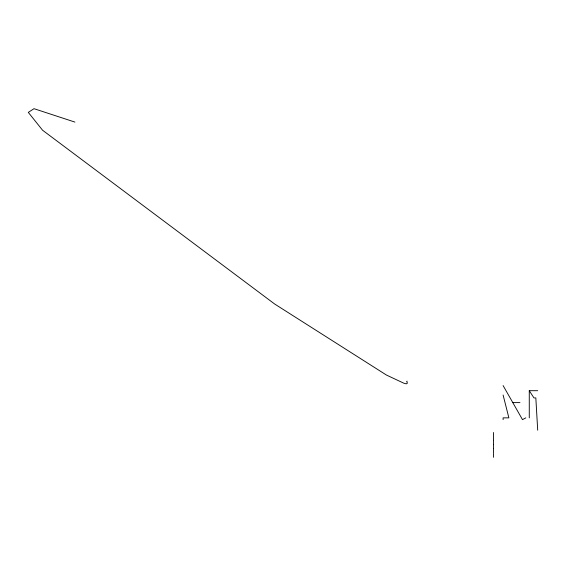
<?xml version="1.0" encoding="UTF-8"?>
<svg xmlns="http://www.w3.org/2000/svg" width="566" height="566" viewBox="0 0 566 566"><rect width="100%" height="100%" fill="white"/><g stroke="black" fill="none" stroke-linecap="round" stroke-linejoin="round"><path stroke-width="0.85" d="M407.067 381.137L406.664 381.399L407.435 383.097L406.254 383.861L403.862 383.217L386.422 375.039L274.659 304.013L42.592 130.251L28.3 112.386L34.002 108.686L74.924 122.093M525.814 417.857L522.489 419.639L503.103 385.573M529.274 417.857L529.274 390.696L537.7 390.696M512.796 402.61L519.956 402.61M529.274 390.696L533.957 397.919L535.832 397.919L537.7 430.188M503.103 395.011L508.876 417.857L503.103 417.857L503.103 419.639M493.446 432.495L493.446 439.895M493.446 440.334L493.446 444.579M493.446 444.826L493.446 448.265M493.446 448.626L493.446 453.21M493.446 453.819L493.446 457.314"/></g></svg>
